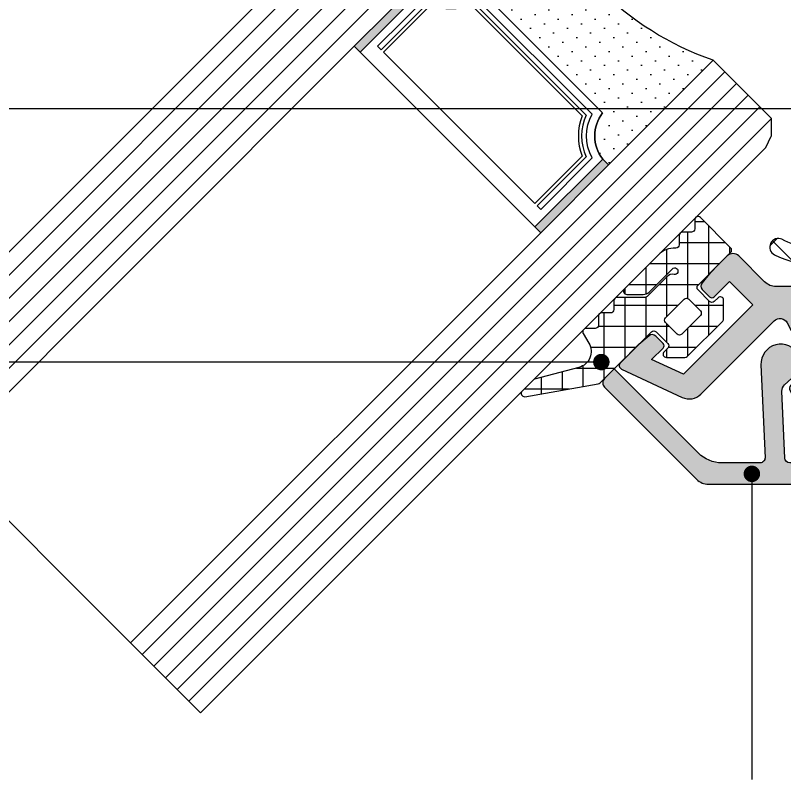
# Model space of a CAD drawing. Header units: millimetres. Extents: x 12 to 3612, y 18 to 315.
# Drawn here: x 3242.83 to 3289.51, y 70.93 to 117.31 of the extents above; entities that cross this region are included whole.
import ezdxf

# ---------------------------------------------------------------- set-up
doc = ezdxf.new("R2010")
doc.units = ezdxf.units.MM
for name, color, linetype in [('Aksesuar', 7, 'Continuous'), ('Bütil', 50, 'Continuous'), ('Silikon', 143, 'Continuous')]:
    doc.layers.add(name, color=color, linetype=linetype)
doc.styles.get("Standard").update_dxf_attribs({"font": 'arial.ttf'})
doc.dimstyles.new('ISO-25', dxfattribs={"dimtxt": 2.5, "dimasz": 2.5, "dimexe": 1.25, "dimexo": 0.625, "dimtad": 1, "dimtxsty": 'Standard', "dimcen": 2.5, "dimadec": 0, "dimazin": 0, "dimtfac": 1, "dimtmove": 0, "dimatfit": 3, "dimfxl": 1, "dimarcsym": 0})

# ---------------------------------------------------------------- blocks, each defined once
blk = doc.blocks.new('50MN121')
blk.add_hatch(color=253).paths.add_polyline_path([(3291.586, 396.699), (3290.171, 395.285), (3289.252, 396.204, 0.414214), (3288.969, 396.204), (3288.524, 395.759, 0.388879), (3288.506, 395.354), (3289.028, 394.732, 0.02182), (3289.04, 394.719), (3290.03, 393.729, 0.414214), (3290.737, 393.729), (3292.301, 395.293, -0.198912), (3293.008, 395.586), (3309.954, 395.586, -0.198912), (3310.661, 395.293), (3312.226, 393.729, 0.414214), (3312.933, 393.729), (3313.923, 394.719, 0.02182), (3313.934, 394.732), (3314.456, 395.354, 0.388879), (3314.439, 395.759), (3313.993, 396.204, 0.414214), (3313.711, 396.204), (3312.791, 395.285), (3311.377, 396.699), (3315.587, 400.909), (3317.516, 400.009), (3316.822, 399.315, 0.414214), (3316.822, 399.033), (3317.267, 398.587, 0.388879), (3317.672, 398.57), (3318.294, 399.092, 0.02182), (3318.307, 399.103), (3319.412, 400.208, 0.520567), (3319.344, 400.591), (3315.656, 402.311, 0.315299), (3314.527, 402.112), (3310.084, 397.669, -0.50678), (3309.287, 397.791), (3308.117, 400.038, -0.315299), (3308.192, 400.607), (3309.069, 401.564, 0.315299), (3309.114, 401.905), (3308.623, 402.849, 0.520567), (3308.135, 402.913), (3306.609, 401.248, 0.315299), (3306.422, 399.829), (3306.829, 399.048, -0.562896), (3305.942, 397.586), (3301.781, 397.586), (3301.481, 397.286), (3301.181, 397.586), (3297.021, 397.586, -0.562896), (3296.134, 399.048), (3296.54, 399.829, 0.315299), (3296.354, 401.248), (3294.827, 402.913, 0.520567), (3294.34, 402.849), (3293.849, 401.905, 0.315299), (3293.894, 401.564), (3294.771, 400.607, -0.315299), (3294.846, 400.038), (3293.676, 397.791, -0.50678), (3292.879, 397.669), (3288.436, 402.112, 0.315299), (3287.306, 402.311), (3283.618, 400.591, 0.520567), (3283.551, 400.208), (3284.656, 399.103, 0.02182), (3284.669, 399.092), (3285.291, 398.57, 0.388879), (3285.696, 398.587), (3286.141, 399.033, 0.414214), (3286.141, 399.315), (3285.447, 400.009), (3287.376, 400.909)])
at = {"color": 253}
blk.add_lwpolyline([(3291.586, 396.699), (3290.171, 395.285), (3289.252, 396.204, 0.414214), (3288.969, 396.204), (3288.524, 395.759, 0.388879), (3288.506, 395.354), (3289.028, 394.732, 0.02182), (3289.04, 394.719), (3290.03, 393.729, 0.414214), (3290.737, 393.729), (3292.301, 395.293, -0.198912), (3293.008, 395.586), (3309.954, 395.586, -0.198912), (3310.661, 395.293), (3312.226, 393.729, 0.414214), (3312.933, 393.729), (3313.923, 394.719, 0.02182), (3313.934, 394.732), (3314.456, 395.354, 0.388879), (3314.439, 395.759), (3313.993, 396.204, 0.414214), (3313.711, 396.204), (3312.791, 395.285), (3311.377, 396.699), (3315.587, 400.909), (3317.516, 400.009), (3316.822, 399.315, 0.414214), (3316.822, 399.033), (3317.267, 398.587, 0.388879), (3317.672, 398.57), (3318.294, 399.092, 0.02182), (3318.307, 399.103), (3319.412, 400.208, 0.520567), (3319.344, 400.591), (3315.656, 402.311, 0.315299), (3314.527, 402.112), (3310.084, 397.669, -0.50678), (3309.287, 397.791), (3308.117, 400.038, -0.315299), (3308.192, 400.607), (3309.069, 401.564, 0.315299), (3309.114, 401.905), (3308.623, 402.849, 0.520567), (3308.135, 402.913), (3306.609, 401.248, 0.315299), (3306.422, 399.829), (3306.829, 399.048, -0.562896), (3305.942, 397.586), (3301.781, 397.586), (3301.481, 397.286), (3301.181, 397.586), (3297.021, 397.586, -0.562896), (3296.134, 399.048), (3296.54, 399.829, 0.315299), (3296.354, 401.248), (3294.827, 402.913, 0.520567), (3294.34, 402.849), (3293.849, 401.905, 0.315299), (3293.894, 401.564), (3294.771, 400.607, -0.315299), (3294.846, 400.038), (3293.676, 397.791, -0.50678), (3292.879, 397.669), (3288.436, 402.112, 0.315299), (3287.306, 402.311), (3283.618, 400.591, 0.520567), (3283.551, 400.208), (3284.656, 399.103, 0.02182), (3284.669, 399.092), (3285.291, 398.57, 0.388879), (3285.696, 398.587), (3286.141, 399.033, 0.414214), (3286.141, 399.315), (3285.447, 400.009), (3287.376, 400.909)], format="xyb", close=True, dxfattribs=at)
blk = doc.blocks.new('50MN122')
blk.add_hatch(color=252).paths.add_polyline_path([(3369.217, 391.184), (3363.617, 396.784, 0.198912), (3362.91, 397.077), (3337.738, 397.077, 0.198912), (3337.031, 396.784), (3331.431, 391.184, 0.414214), (3331.431, 390.667), (3332.021, 390.077), (3337.135, 395.191, -0.198912), (3338.55, 395.777), (3340.874, 395.777, -0.427052), (3341.173, 395.464), (3340.927, 389.829, 0.810556), (3343.201, 389.243, 0.345365), (3343, 390.461), (3342.36, 391.047, -0.221695), (3342.199, 391.437), (3342.376, 395.49, -0.401491), (3342.675, 395.777), (3357.973, 395.777, -0.401491), (3358.272, 395.49), (3358.449, 391.437, -0.221695), (3358.288, 391.047), (3357.648, 390.461, 0.345365), (3357.447, 389.243, 0.810556), (3359.721, 389.829), (3359.475, 395.464, -0.427052), (3359.774, 395.777), (3362.099, 395.777, -0.198912), (3363.513, 395.191), (3368.627, 390.077), (3369.217, 390.667, 0.414214)])
at = {"color": 252}
blk.add_lwpolyline([(3369.217, 391.184), (3363.617, 396.784, 0.198912), (3362.91, 397.077), (3337.738, 397.077, 0.198912), (3337.031, 396.784), (3331.431, 391.184, 0.414214), (3331.431, 390.667), (3332.021, 390.077), (3337.135, 395.191, -0.198912), (3338.55, 395.777), (3340.874, 395.777, -0.427052), (3341.173, 395.464), (3340.927, 389.829, 0.810556), (3343.201, 389.243, 0.345365), (3343, 390.461), (3342.36, 391.047, -0.221695), (3342.199, 391.437), (3342.376, 395.49, -0.401491), (3342.675, 395.777), (3357.973, 395.777, -0.401491), (3358.272, 395.49), (3358.449, 391.437, -0.221695), (3358.288, 391.047), (3357.648, 390.461, 0.345365), (3357.447, 389.243, 0.810556), (3359.721, 389.829), (3359.475, 395.464, -0.427052), (3359.774, 395.777), (3362.099, 395.777, -0.198912), (3363.513, 395.191), (3368.627, 390.077), (3369.217, 390.667, 0.414214)], format="xyb", close=True, dxfattribs=at)
blk = doc.blocks.new('CAM (28 mm) - A')
for points in [[(-2035.008, 2821.739), (-2034.508, 2821.739), (-2034.508, 2827.559), (-2035.007, 2827.559), (-2035.008, 2827.559), (-2035.008, 2827.559), (-2035.008, 2821.739)], [(-2019.008, 2821.739), (-2019.008, 2827.559), (-2019.508, 2827.559), (-2019.508, 2822.027), (-2019.508, 2821.739), (-2019.008, 2821.739)]]:
    blk.add_hatch(color=2).paths.add_polyline_path(points)
at = {"layer": 'Aksesuar'}
h = blk.add_hatch(dxfattribs=at)
h.set_pattern_fill('DOTS', color=143, scale=0.5, angle=360)
h.set_pattern_definition([(360, (-5614.5057, 2692.7942), (0.396875, -0.79375), [0, -0.79375])])
h.paths.add_polyline_path([(-2035.008, 2812.759, -0.22997), (-2019.008, 2812.759), (-2019.008, 2817.759), (-2019.008, 2817.759), (-2019.008, 2821.739), (-2019.508, 2821.739, 0.339505), (-2021.488, 2819.759), (-2032.527, 2819.759, 0.339506), (-2034.508, 2821.739), (-2035.008, 2821.739), (-2035.008, 2818.981), (-2035.008, 2817.759)])
at = {"layer": 'Aksesuar', "color": 143}
for p, q in [((-2040.008, 2862.759), (-2040.008, 2812.759)), ((-2039.008, 2862.759), (-2039.008, 2812.759)), ((-2038.008, 2862.759), (-2038.008, 2812.759)), ((-2037.008, 2862.759), (-2037.008, 2812.759)), ((-2036.008, 2862.759), (-2036.008, 2812.759)), ((-2018.008, 2862.759), (-2018.008, 2812.759)), ((-2017.008, 2862.759), (-2017.008, 2812.759)), ((-2016.008, 2862.759), (-2016.008, 2812.759)), ((-2015.008, 2862.759), (-2015.008, 2812.759)), ((-2014.008, 2862.759), (-2014.008, 2812.759))]:
    blk.add_line(p, q, dxfattribs=at)
for points in [[(-2035.008, 2827.559), (-2035.008, 2862.759), (-2041.008, 2862.759), (-2041.008, 2823.656), (-2041.008, 2814.248), (-2040.753, 2813.517), (-2040.752, 2813.503), (-2040.008, 2812.759), (-2035.008, 2812.759), (-2035.008, 2817.759), (-2035.008, 2821.739), (-2035.008, 2821.739), (-2035.008, 2827.559)], [(-2019.008, 2827.559), (-2019.008, 2862.759), (-2035.008, 2862.759), (-2035.008, 2827.559), (-2034.508, 2827.559), (-2032.808, 2827.559), (-2021.208, 2827.559), (-2019.508, 2827.559)], [(-2013.008, 2823.656), (-2013.008, 2862.759), (-2019.008, 2862.759), (-2019.008, 2827.559), (-2019.008, 2827.559), (-2019.008, 2821.739), (-2019.008, 2821.739), (-2019.008, 2817.759), (-2019.008, 2812.759), (-2014.008, 2812.759), (-2013.263, 2813.503), (-2013.262, 2813.517), (-2013.008, 2814.248)]]:
    blk.add_lwpolyline(points, close=True, dxfattribs=at)
for points in [[(-2034.508, 2827.559), (-2034.508, 2821.739, -0.339506), (-2032.527, 2819.759), (-2021.488, 2819.759, -0.339506), (-2019.508, 2821.739), (-2019.508, 2822.027), (-2019.508, 2827.559), (-2021.208, 2827.559), (-2032.808, 2827.559)], [(-2033.708, 2826.559), (-2034.008, 2826.559), (-2034.008, 2822.142, -0.253025), (-2032.124, 2820.259), (-2021.891, 2820.259, -0.253025), (-2020.008, 2822.142), (-2020.008, 2826.559), (-2020.308, 2826.559), (-2020.308, 2822.357, 0.214531), (-2022.106, 2820.559), (-2031.909, 2820.559, 0.214531), (-2033.708, 2822.357)], [(-2033.508, 2826.559), (-2032.808, 2826.559), (-2021.208, 2826.559), (-2020.508, 2826.559), (-2020.508, 2822.492, 0.192571), (-2022.241, 2820.759), (-2031.774, 2820.759, 0.192571), (-2033.508, 2822.492)]]:
    blk.add_lwpolyline(points, format="xyb", close=True, dxfattribs=at)
at = {"layer": 'Aksesuar', "color": 143, "elevation": 0}
blk.add_lwpolyline([(-2019.008, 2812.759), (-2019.008, 2821.739), (-2019.508, 2821.739, 0.339505), (-2021.488, 2819.759), (-2032.527, 2819.759, 0.339506), (-2034.508, 2821.739), (-2035.008, 2821.739), (-2035.008, 2812.759, -0.22997)], format="xyb", close=True, dxfattribs=at)
at = {"layer": 'Bütil'}
blk.add_lwpolyline([(-2035.008, 2821.739), (-2035.008, 2827.559), (-2034.508, 2827.559), (-2034.508, 2821.739)], close=True, dxfattribs=at)
at = {"layer": 'Silikon', "color": 140, "flags": 128}
blk.add_lwpolyline([(-2019.008, 2821.739), (-2019.008, 2827.559), (-2019.508, 2827.559), (-2019.508, 2821.739)], close=True, dxfattribs=at)
blk = doc.blocks.new('A08002-A')
h = blk.add_hatch()
h.set_pattern_fill('ANSI37', color=35, scale=0.5, angle=180, style=0)
h.set_pattern_definition([(225, (-5079.2934, 1630.7551), (1.122532, -1.122532), []), (315, (-5079.2934, 1630.7551), (1.122532, 1.122532), [])])
h.paths.add_polyline_path([(-377.964, 679.581, -0.081287), (-378.038, 681.679, -0.366686), (-377.561, 682.116, -0.136254), (-374.437, 681.375, 0.983815), (-373.991, 682.32, 0.17681), (-379.135, 682.854, -0.127767), (-379.286, 682.855), (-381.858, 683.544, 0.244698), (-382.039, 683.504), (-382.109, 683.445, -0.36397), (-383.009, 683.445), (-383.08, 683.504, 0.244698), (-383.26, 683.544), (-385.833, 682.855, -0.127767), (-385.984, 682.854, 0.17681), (-391.127, 682.32, 0.983815), (-390.681, 681.375, -0.136254), (-387.557, 682.116, -0.366686), (-387.08, 681.679, -0.081287), (-387.155, 679.581, 0.47338), (-386.861, 679.222), (-384.659, 679.222, -0.414214), (-384.459, 679.022), (-384.459, 678.022, -0.414214), (-384.659, 677.822), (-384.976, 677.822, 0.668179), (-385.118, 677.48), (-384.318, 676.68, 0.198912), (-384.176, 676.622), (-380.942, 676.622, 0.198912), (-380.801, 676.68), (-380.001, 677.48, 0.668179), (-380.142, 677.822), (-380.459, 677.822, -0.414214), (-380.659, 678.022), (-380.659, 679.022, -0.414214), (-380.459, 679.222), (-378.258, 679.222, 0.47338)])
h.paths.add_polyline_path([(-385.644, 681.767), (-382.818, 682.524, -0.131652), (-382.3, 682.524), (-379.474, 681.767, -0.356459), (-379.252, 681.459, 0.025161), (-379.261, 680.634, -0.425964), (-379.561, 680.322), (-385.558, 680.322, -0.425964), (-385.858, 680.634, 0.025161), (-385.866, 681.459, -0.356459)], flags=16)
h.paths.add_polyline_path([(-381.459, 679.022), (-381.459, 678.022, -0.414214), (-381.659, 677.822), (-383.459, 677.822, -0.414214), (-383.659, 678.022), (-383.659, 679.022, -0.414214), (-383.459, 679.222), (-381.659, 679.222, -0.414214)], flags=16)
at = {"color": 35}
for points in [[(-377.964, 679.581, -0.081287), (-378.038, 681.679, -0.366686), (-377.561, 682.116, -0.136254), (-374.437, 681.375, 0.983815), (-373.991, 682.32, 0.17681), (-379.135, 682.854, -0.127767), (-379.286, 682.855), (-381.858, 683.544, 0.244698), (-382.039, 683.504), (-382.109, 683.445, -0.36397), (-383.009, 683.445), (-383.08, 683.504, 0.244698), (-383.26, 683.544), (-385.833, 682.855, -0.127767), (-385.984, 682.854, 0.17681), (-391.127, 682.32, 0.983815), (-390.681, 681.375, -0.136254), (-387.557, 682.116, -0.366686), (-387.08, 681.679, -0.081287), (-387.155, 679.581, 0.47338), (-386.861, 679.222), (-384.659, 679.222, -0.414214), (-384.459, 679.022), (-384.459, 678.022, -0.414214), (-384.659, 677.822), (-384.976, 677.822, 0.668179), (-385.118, 677.48), (-384.318, 676.68, 0.198912), (-384.176, 676.622), (-380.942, 676.622, 0.198912), (-380.801, 676.68), (-380.001, 677.48, 0.668179), (-380.142, 677.822), (-380.459, 677.822, -0.414214), (-380.659, 678.022), (-380.659, 679.022, -0.414214), (-380.459, 679.222), (-378.258, 679.222, 0.47338)], [(-385.644, 681.767), (-382.818, 682.524, -0.131652), (-382.3, 682.524), (-379.474, 681.767, -0.356459), (-379.252, 681.459, 0.025161), (-379.261, 680.634, -0.425964), (-379.561, 680.322), (-385.558, 680.322, -0.425964), (-385.858, 680.634, 0.025161), (-385.866, 681.459, -0.356459)], [(-381.459, 679.022), (-381.459, 678.022, -0.414214), (-381.659, 677.822), (-383.459, 677.822, -0.414214), (-383.659, 678.022), (-383.659, 679.022, -0.414214), (-383.459, 679.222), (-381.659, 679.222, -0.414214)]]:
    blk.add_lwpolyline(points, format="xyb", close=True, dxfattribs=at)
at = {"color": 31}
for points in [[(-378.959, 660.544), (-378.959, 674.012, -0.668178), (-378.618, 674.154), (-378.301, 673.836, 0.668179), (-377.959, 673.978), (-377.959, 679.222), (-379.178, 679.222), (-380.359, 679.222, 0.414213), (-380.559, 679.022), (-380.559, 678.222, 0.414214), (-380.359, 678.022), (-379.459, 678.022, -0.414213), (-379.259, 677.822), (-379.259, 676.363, -0.315299), (-379.917, 675.423), (-382.217, 674.586, -0.176326), (-382.901, 674.586), (-385.201, 675.423, -0.315299), (-385.859, 676.363), (-385.859, 677.822, -0.414213), (-385.659, 678.022), (-384.759, 678.022, 0.414214), (-384.559, 678.222), (-384.559, 679.022, 0.414213), (-384.759, 679.222), (-385.941, 679.222), (-387.159, 679.222), (-387.159, 673.978, 0.668179), (-386.818, 673.836), (-386.501, 674.154, -0.668178), (-386.159, 674.012), (-386.159, 660.544, -0.668178), (-386.501, 660.402), (-386.818, 660.719, 0.668179), (-387.159, 660.578), (-387.159, 654.943, 0.687281), (-386.811, 654.809), (-385.811, 655.92, 0.185339), (-385.759, 656.054), (-385.759, 656.822, 0.414213), (-385.959, 657.022), (-386.159, 657.022, -0.414214), (-386.359, 657.222), (-386.359, 658.022, -0.414214), (-386.159, 658.222), (-384.931, 658.222, -0.221695), (-384.778, 658.15), (-384.437, 657.744, -0.198913), (-384.391, 657.598), (-384.655, 654.574, 0.339454), (-384.001, 653.547), (-383.243, 653.271, 0.176327), (-381.875, 653.271), (-381.117, 653.547, 0.339454), (-380.463, 654.574), (-380.728, 657.598, -0.198913), (-380.682, 657.744), (-380.34, 658.15, -0.221695), (-380.187, 658.222), (-378.959, 658.222, -0.414214), (-378.759, 658.022), (-378.759, 657.222, -0.414214), (-378.959, 657.022), (-379.159, 657.022, 0.414213), (-379.359, 656.822), (-379.359, 656.054, 0.185339), (-379.308, 655.92), (-378.308, 654.809, 0.687281), (-377.959, 654.943), (-377.959, 660.578, 0.668179), (-378.301, 660.719), (-378.618, 660.402, -0.668178)], [(-384.859, 660.229), (-384.859, 673.451, -0.520567), (-384.322, 673.827), (-383.243, 673.434, 0.176327), (-381.875, 673.434), (-380.796, 673.827, -0.520567), (-380.259, 673.451), (-380.259, 660.229, -0.315299), (-380.917, 659.29), (-381.875, 658.941, -0.176327), (-383.243, 658.941), (-384.201, 659.29, -0.315299)], [(-383.858, 654.504), (-383.603, 657.421, -0.493145), (-383.336, 657.591), (-382.901, 657.433, 0.176327), (-382.217, 657.433), (-381.783, 657.591, -0.493145), (-381.515, 657.421), (-381.26, 654.504, -0.339454), (-381.391, 654.299), (-382.217, 653.998, -0.176327), (-382.901, 653.998), (-383.728, 654.299, -0.339454)]]:
    blk.add_lwpolyline(points, format="xyb", close=True, dxfattribs=at)
blk = doc.blocks.new('F02009')
h = blk.add_hatch()
h.set_pattern_fill('ANSI37', color=35, scale=0.4, angle=270, style=0)
h.set_pattern_definition([(225, (-5080.0764, -10530.2714), (-0.89802561, 0.89802561), []), (135, (-5080.0764, -10530.2714), (0.89802561, 0.89802561), [])])
h.paths.add_polyline_path([(-2250.128, 2744.602, 0.668179), (-2250.47, 2744.743), (-2250.853, 2744.361, -0.414214), (-2251.136, 2744.361), (-2251.518, 2744.743, 0.414214), (-2251.801, 2744.743), (-2252.205, 2744.339, -0.427607), (-2252.495, 2744.346, 0.210768), (-2253.528, 2744.802), (-2256.446, 2744.802, 0.668179), (-2256.587, 2744.461), (-2255.875, 2743.748, 0.198912), (-2255.521, 2743.602), (-2253.528, 2743.602, -1.650385), (-2253.693, 2743.288, 0.245393), (-2254.103, 2743.502), (-2255.8, 2743.502, -0.198912), (-2255.941, 2743.561), (-2257.124, 2744.743, 0.414214), (-2257.407, 2744.743), (-2257.79, 2744.361, -0.414214), (-2258.073, 2744.361), (-2258.456, 2744.743, 0.414214), (-2258.739, 2744.743), (-2259.121, 2744.361, -0.414214), (-2259.404, 2744.361), (-2259.787, 2744.743, 0.57735), (-2260.122, 2744.654), (-2260.3, 2743.987, -0.493145), (-2261.766, 2743.38), (-2264.184, 2744.775, 0.131652), (-2264.284, 2744.802), (-2265.222, 2744.802, 0.700208), (-2265.35, 2744.449), (-2261.656, 2741.849, 0.176327), (-2261.527, 2741.802), (-2257.128, 2741.802, -0.414214), (-2256.928, 2741.602), (-2256.928, 2740.602, -0.414214), (-2257.128, 2740.402), (-2257.446, 2740.402, 0.668179), (-2257.587, 2740.061), (-2256.787, 2739.261, 0.198912), (-2256.646, 2739.202), (-2253.611, 2739.202, 0.198912), (-2253.47, 2739.261), (-2252.67, 2740.061, 0.668179), (-2252.811, 2740.402), (-2253.128, 2740.402, -0.414214), (-2253.328, 2740.602), (-2253.328, 2741.602, -0.414214), (-2253.128, 2741.802), (-2250.328, 2741.802, 0.414214), (-2250.128, 2742.002)])
h.paths.add_polyline_path([(-2255.928, 2741.802), (-2254.328, 2741.802, -0.414214), (-2254.128, 2741.602), (-2254.128, 2740.602, -0.414214), (-2254.328, 2740.402), (-2255.928, 2740.402, -0.414214), (-2256.128, 2740.602), (-2256.128, 2741.602, -0.414214)], flags=16)
at = {"color": 35}
for points in [[(-2250.128, 2744.602, 0.668179), (-2250.47, 2744.743), (-2250.853, 2744.361, -0.414214), (-2251.136, 2744.361), (-2251.518, 2744.743, 0.414214), (-2251.801, 2744.743), (-2252.205, 2744.339, -0.427607), (-2252.495, 2744.346, 0.210768), (-2253.528, 2744.802), (-2256.446, 2744.802, 0.668179), (-2256.587, 2744.461), (-2255.875, 2743.748, 0.198912), (-2255.521, 2743.602), (-2253.528, 2743.602, -1.650385), (-2253.693, 2743.288, 0.245393), (-2254.103, 2743.502), (-2255.8, 2743.502, -0.198912), (-2255.941, 2743.561), (-2257.124, 2744.743, 0.414214), (-2257.407, 2744.743), (-2257.79, 2744.361, -0.414214), (-2258.073, 2744.361), (-2258.456, 2744.743, 0.414214), (-2258.739, 2744.743), (-2259.121, 2744.361, -0.414214), (-2259.404, 2744.361), (-2259.787, 2744.743, 0.57735), (-2260.122, 2744.654), (-2260.3, 2743.987, -0.493145), (-2261.766, 2743.38), (-2264.184, 2744.775, 0.131652), (-2264.284, 2744.802), (-2265.222, 2744.802, 0.700208), (-2265.35, 2744.449), (-2261.656, 2741.849, 0.176327), (-2261.527, 2741.802), (-2257.128, 2741.802, -0.414214), (-2256.928, 2741.602), (-2256.928, 2740.602, -0.414214), (-2257.128, 2740.402), (-2257.446, 2740.402, 0.668179), (-2257.587, 2740.061), (-2256.787, 2739.261, 0.198912), (-2256.646, 2739.202), (-2253.611, 2739.202, 0.198912), (-2253.47, 2739.261), (-2252.67, 2740.061, 0.668179), (-2252.811, 2740.402), (-2253.128, 2740.402, -0.414214), (-2253.328, 2740.602), (-2253.328, 2741.602, -0.414214), (-2253.128, 2741.802), (-2250.328, 2741.802, 0.414214), (-2250.128, 2742.002)], [(-2255.928, 2741.802), (-2254.328, 2741.802, -0.414214), (-2254.128, 2741.602), (-2254.128, 2740.602, -0.414214), (-2254.328, 2740.402), (-2255.928, 2740.402, -0.414214), (-2256.128, 2740.602), (-2256.128, 2741.602, -0.414214)]]:
    blk.add_lwpolyline(points, format="xyb", close=True, dxfattribs=at)

msp = doc.modelspace()

# ---------------------------------------------------------------- block references
for name, p, rotation in [('A08002-A', (2914.913, 785.101), 180), ('F02009', (6816.203, -244.603), 44.99999999999999), ('50MN121', (6598.954, 496.438), 180), ('50MN122', (6647.797, 485.934), 180)]:
    msp.add_blockref(name, p, dxfattribs=dict(rotation=rotation))
at = {"color": 0, "ltscale": 0.5, "rotation": 135}
msp.add_blockref('CAM (28 mm) - A', (3835.125, 3542.476), dxfattribs=at)

# ---------------------------------------------------------------- leaders
at = {"color": 0, "ltscale": 0.5}
for points in [[(3294.552, 111.649), (3233.21, 111.649)], [(3278.387, 96.272), (3233.21, 96.272)], [(3287.522, 89.489), (3287.522, 70.935)]]:
    msp.add_leader(points, dimstyle='ISO-25', override={"dimscale": 2, "dimasz": 0.5, "dimclre": 140, "dimldrblk": 'Dot'}, dxfattribs=at)

doc.saveas('drawing.dxf')
